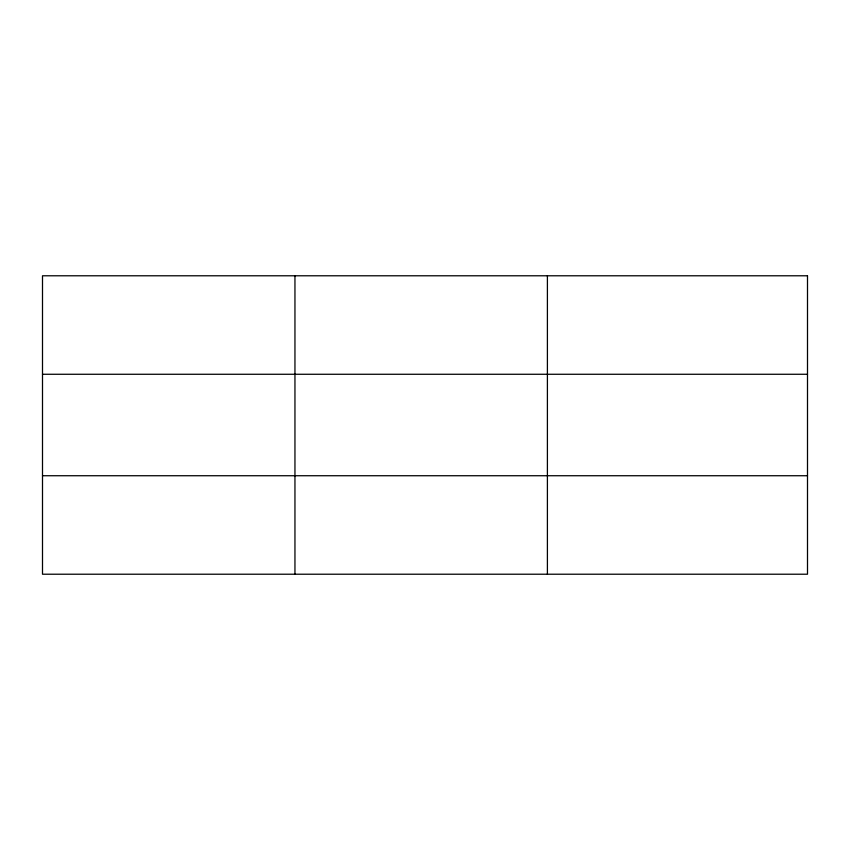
<?xml version="1.0" encoding="UTF-8"?>
<svg xmlns="http://www.w3.org/2000/svg" width="850" height="850" viewBox="0 0 850 850"><rect width="100%" height="100%" fill="white"/><g stroke="black" fill="none" stroke-linecap="round" stroke-linejoin="round"><path stroke-width="1.27" d="M294.95 574.218L294.95 275.783M547.4 574.218L547.4 275.783M42.5 374.266L807.5 374.266M42.5 475.734L807.5 475.734M807.5 275.783L807.5 574.218L42.5 574.218L42.5 275.783L807.5 275.783"/></g></svg>
